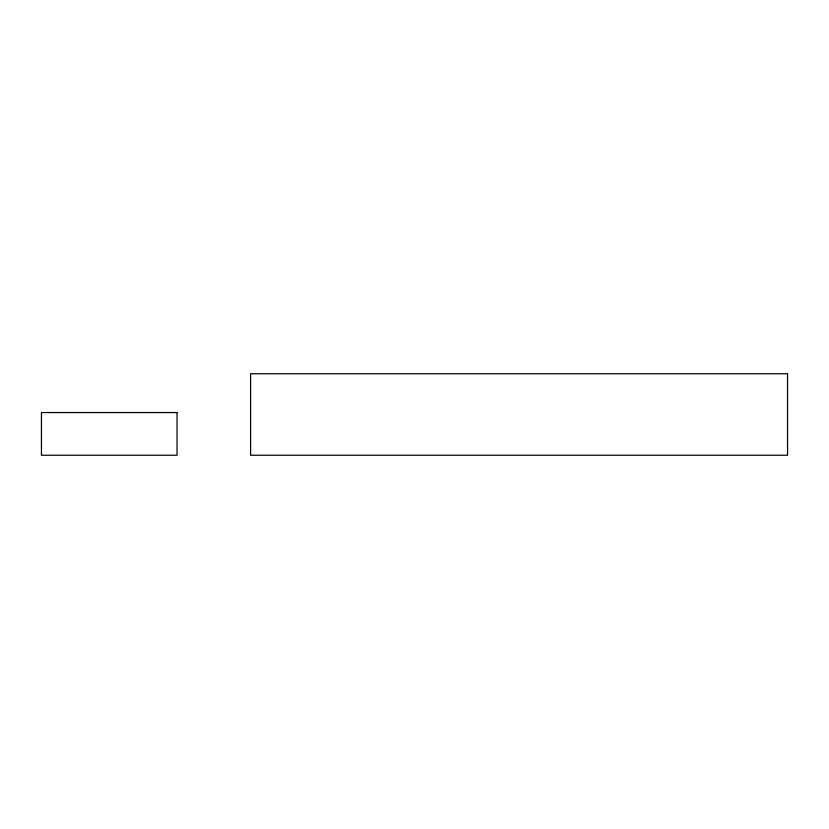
<?xml version="1.0" encoding="UTF-8"?>
<svg xmlns="http://www.w3.org/2000/svg" width="829" height="829" viewBox="0 0 829 829"><rect width="100%" height="100%" fill="white"/><g stroke="black" fill="none" stroke-linecap="round" stroke-linejoin="round"><path stroke-width="1.24" d="M787.55 373.755L250.586 373.755L250.586 455.245L787.55 455.245L787.55 373.755M177.033 412.552L41.45 412.552L41.45 455.245L177.033 455.245L177.033 412.552"/></g></svg>
